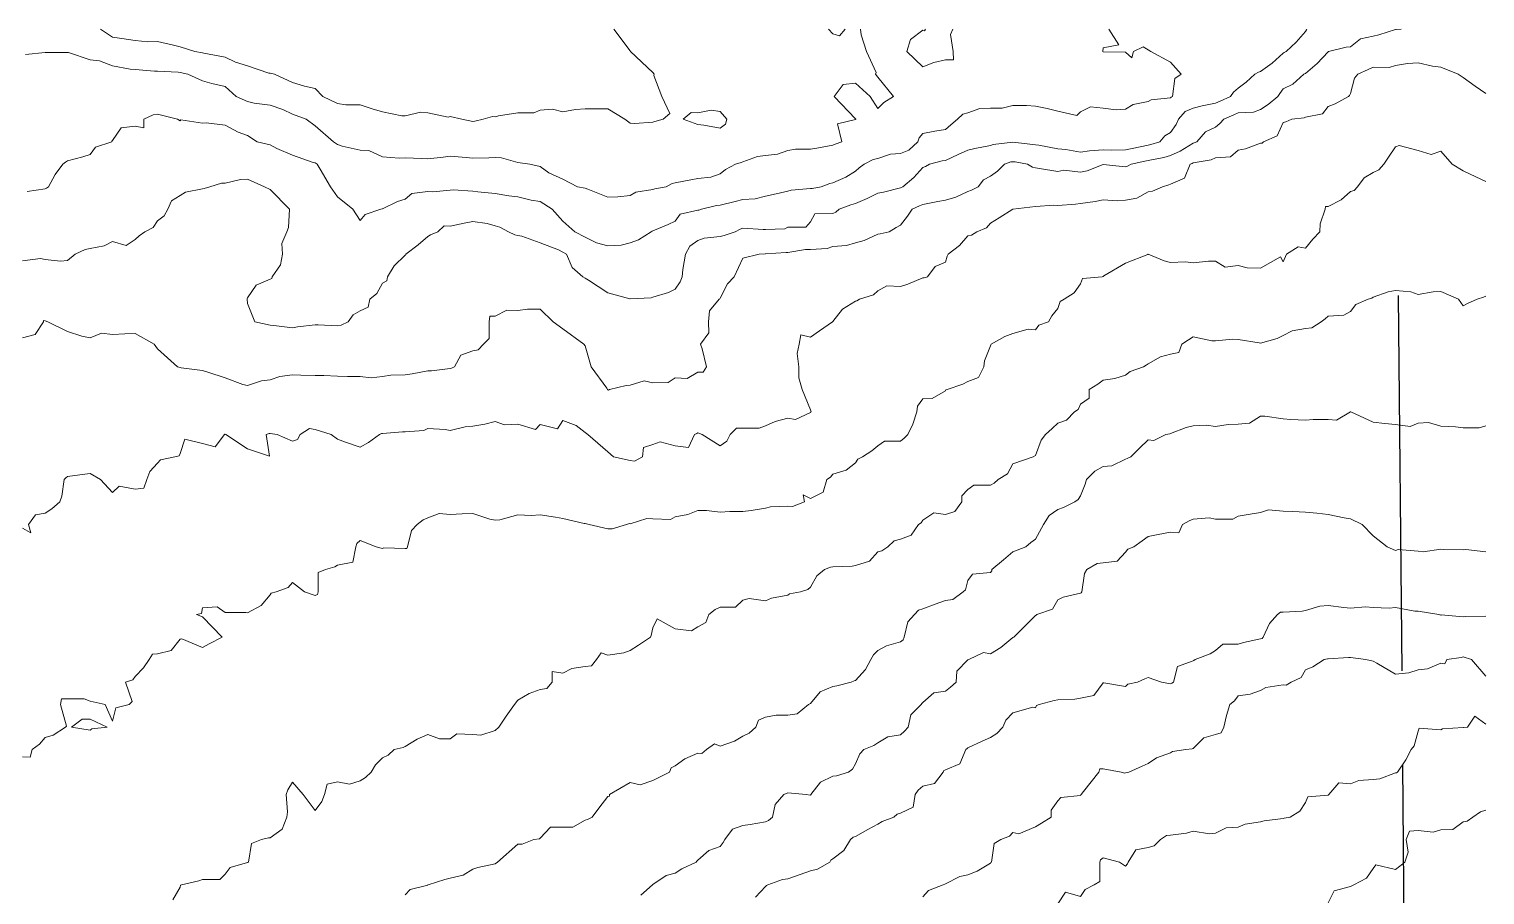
# Model space of a CAD drawing. Extents: x 537850 to 541798, y 6045627 to 6050132.
# Drawn here: x 540507.2 to 540701.2, y 6047623.6 to 6047739 of the extents above; entities that cross this region are included whole.
import ezdxf

# ---------------------------------------------------------------- set-up
doc = ezdxf.new("R2010")
doc.units = 0
doc.header["$LTSCALE"] = 5
doc.linetypes.add('DASHED2', pattern=[9.525, 6.35, -3.175])
doc.linetypes.add('foc-UNSURVEYED', pattern=[12.5, 10, -2.5])
doc.layers.add('Contour_Line_Intermediate', color=7, linetype='DASHED2', true_color=0xd9d9d9)
doc.layers.add('Contour_Line_Major', color=7, linetype='Continuous', true_color=0x6b6b6b)
doc.layers.add('L-USEC', color=7, linetype='foc-UNSURVEYED')

msp = doc.modelspace()

# ---------------------------------------------------------------- linework, layer by layer
at = {"layer": 'Contour_Line_Intermediate', "linetype": 'Continuous', "lineweight": 13, "flags": 128}
for points, elevation in [([(540506.301, 6047697.851), (540507.992, 6047698.297), (540509.099, 6047699.988), (540509.112, 6047700.177), (540509.301, 6047700.128), (540509.685, 6047699.988), (540512.301, 6047698.681), (540514.203, 6047698.086), (540515.3, 6047697.851), (540516.831, 6047698.458), (540518.3, 6047698.295), (540519.92, 6047698.368), (540521.3, 6047698.431), (540523.832, 6047696.988), (540524.3, 6047696.398), (540526.962, 6047693.989), (540527.3, 6047693.902), (540527.438, 6047693.85), (540530.3, 6047693.507), (540530.99, 6047693.298), (540533.3, 6047692.537), (540535.659, 6047691.629), (540536.299, 6047691.501), (540538.142, 6047692.146), (540539.299, 6047692.239), (540540.588, 6047692.7), (540542.299, 6047692.926), (540543.398, 6047692.89), (540545.299, 6047692.826), (540546.451, 6047692.836), (540548.299, 6047692.736), (540549.592, 6047692.695), (540551.299, 6047692.695), (540552.784, 6047692.504), (540554.299, 6047692.693), (540555.389, 6047692.898), (540557.298, 6047692.932), (540558.223, 6047693.064), (540560.298, 6047693.448), (540560.819, 6047693.467), (540563.298, 6047693.765), (540563.491, 6047693.796), (540563.853, 6047693.989), (540564.722, 6047695.565), (540566.298, 6047696.123), (540567.035, 6047696.251), (540567.725, 6047696.988), (540568.512, 6047697.775), (540568.512, 6047699.988), (540568.564, 6047700.722), (540569.298, 6047700.722), (540570.844, 6047701.535), (540572.298, 6047701.51), (540573.591, 6047701.695), (540575.298, 6047701.695), (540577.004, 6047699.988), (540578.297, 6047699.048), (540581.088, 6047696.988), (540581.297, 6047696.78), (540582.085, 6047693.989), (540584.153, 6047691.133), (540584.242, 6047690.989), (540584.297, 6047690.912), (540584.412, 6047690.873), (540584.528, 6047690.989), (540586.765, 6047691.521), (540587.297, 6047691.542), (540589.164, 6047692.122), (540590.297, 6047691.873), (540592.364, 6047691.922), (540593.297, 6047692.532), (540594.868, 6047692.418), (540596.297, 6047693.285), (540597, 6047693.285), (540597.469, 6047693.989), (540596.894, 6047696.391), (540596.669, 6047696.988), (540597.775, 6047698.51), (540597.701, 6047699.988), (540597.846, 6047701.439), (540599.137, 6047702.988), (540599.223, 6047703.061), (540599.296, 6047703.145), (540600.255, 6047705.029), (540601.123, 6047705.988), (540602.296, 6047708.465), (540604.453, 6047708.988), (540605.256, 6047709.028), (540605.296, 6047709.027), (540608.082, 6047709.202), (540608.296, 6047709.206), (540610.651, 6047709.633), (540611.296, 6047709.633), (540613.532, 6047709.751), (540614.296, 6047710.007), (540616.119, 6047710.165), (540617.296, 6047710.494), (540618.452, 6047710.832), (540620.295, 6047711.65), (540620.584, 6047711.699), (540621.778, 6047711.988), (540622.743, 6047712.54), (540623.295, 6047712.855), (540624.228, 6047714.055), (540624.867, 6047714.988), (540625.85, 6047715.432), (540626.295, 6047715.634), (540628.265, 6047716.018), (540629.295, 6047716.19), (540630.701, 6047716.582), (540632.295, 6047717.358), (540632.752, 6047717.53), (540633.666, 6047717.987), (540634.367, 6047718.915), (540635.295, 6047719.382), (540636.241, 6047720.041), (540637.167, 6047720.987), (540637.995, 6047721.287), (540638.295, 6047721.318), (540638.595, 6047721.287), (540640.215, 6047720.987), (540640.889, 6047720.582), (540641.294, 6047720.511), (540641.853, 6047720.429), (540644.294, 6047720.026), (540645.085, 6047720.197), (540647.294, 6047719.922), (540648.169, 6047720.112), (540650.294, 6047720.943), (540650.335, 6047720.946), (540653.294, 6047720.638), (540653.542, 6047720.74), (540654.039, 6047720.987), (540655.884, 6047721.397), (540656.294, 6047721.481), (540658.421, 6047721.86), (540659.294, 6047722.142), (540660.575, 6047722.706), (540662.293, 6047723.808), (540662.448, 6047723.833), (540662.78, 6047723.987), (540663.974, 6047725.307), (540665.293, 6047725.942), (540665.859, 6047726.421), (540666.411, 6047726.987), (540667.715, 6047727.565), (540668.293, 6047727.816), (540670.353, 6047727.927), (540671.293, 6047728.283), (540672.314, 6047728.965), (540673.596, 6047729.987), (540673.865, 6047730.415), (540674.293, 6047731.011), (540675.611, 6047731.669), (540677.06, 6047732.987), (540677.224, 6047733.055), (540677.293, 6047733.09), (540678.852, 6047734.427), (540680.293, 6047735.98), (540680.297, 6047735.982), (540680.341, 6047735.987), (540682.679, 6047736.6), (540683.292, 6047736.608), (540684.601, 6047737.678), (540686.292, 6047738.026), (540687.041, 6047738.237), (540689.292, 6047738.935), (540689.341, 6047738.937), (540690.049, 6047738.986)], 910.956), ([(540506.685, 6047735.602), (540509.301, 6047735.873), (540509.424, 6047735.863), (540512.301, 6047735.863), (540512.41, 6047735.877), (540515.3, 6047734.88), (540516.544, 6047734.743), (540518.3, 6047734.111), (540520.63, 6047733.657), (540521.3, 6047733.615), (540523.904, 6047733.383), (540524.3, 6047733.365), (540527.041, 6047733.246), (540527.3, 6047733.22), (540528.343, 6047732.987), (540530.3, 6047732.09), (540531.533, 6047731.754), (540533.3, 6047731.328), (540534.769, 6047729.987), (540536.299, 6047729.323), (540537.183, 6047729.104), (540539.299, 6047728.848), (540540.995, 6047728.291), (540542.299, 6047727.666), (540544.112, 6047726.987), (540545.299, 6047726.108), (540547.764, 6047723.987), (540548.299, 6047723.622), (540548.89, 6047723.396), (540551.299, 6047722.86), (540552.469, 6047722.817), (540554.299, 6047721.979), (540556.485, 6047721.801), (540557.298, 6047721.821), (540559.516, 6047721.77), (540560.298, 6047721.718), (540562.341, 6047721.945), (540563.298, 6047722.051), (540565.413, 6047721.872), (540566.298, 6047721.78), (540568.459, 6047721.827), (540569.298, 6047721.864), (540570.128, 6047721.818), (540572.298, 6047721.203), (540573.891, 6047720.987), (540575.298, 6047720.696), (540576.447, 6047719.838), (540578.297, 6047719.006), (540580.275, 6047717.987), (540581.297, 6047717.786), (540581.641, 6047717.643), (540584.297, 6047716.6), (540585.637, 6047716.648), (540587.297, 6047716.84), (540588.028, 6047717.256), (540590.297, 6047717.634), (540590.578, 6047717.706), (540592.065, 6047717.987), (540592.881, 6047718.403), (540593.297, 6047718.503), (540595.371, 6047718.913), (540596.297, 6047719.063), (540598.021, 6047719.263), (540599.296, 6047719.71), (540599.99, 6047720.294), (540601.32, 6047720.987), (540602.087, 6047721.197), (540602.296, 6047721.29), (540604.264, 6047722.019), (540605.296, 6047722.159), (540606.937, 6047722.347), (540608.296, 6047722.815), (540609.296, 6047722.988), (540611.296, 6047722.988), (540612.14, 6047723.143), (540614.296, 6047723.538), (540614.614, 6047723.669), (540615.47, 6047723.987), (540614.923, 6047726.36), (540617.296, 6047726.953), (540617.311, 6047726.972), (540617.383, 6047726.987), (540617.296, 6047727.028), (540614.481, 6047729.987), (540615.654, 6047731.629), (540617.296, 6047731.778), (540619.26, 6047729.987), (540620.295, 6047728.391), (540621.065, 6047729.218), (540622.374, 6047729.987), (540620.295, 6047732.586), (540619.973, 6047732.987), (540620.061, 6047733.221), (540618.769, 6047735.987), (540618.077, 6047738.205), (540617.998, 6047738.986)], 907.956), ([(540506.936, 6047717.352), (540509.301, 6047717.69), (540509.495, 6047717.793), (540509.747, 6047717.987), (540510.674, 6047719.614), (540511.696, 6047720.987), (540512.014, 6047721.274), (540512.301, 6047721.441), (540514.338, 6047721.95), (540515.3, 6047722.3), (540516.032, 6047723.256), (540518.209, 6047723.987), (540518.209, 6047724.079), (540518.3, 6047724.134), (540519.441, 6047725.846), (540521.3, 6047726.052), (540522.458, 6047725.829), (540522.458, 6047726.987), (540523.7, 6047727.587), (540524.3, 6047727.636), (540526.978, 6047726.987), (540527.3, 6047726.786), (540527.395, 6047726.892), (540530.3, 6047726.456), (540530.8, 6047726.487), (540533.3, 6047726.197), (540535.024, 6047725.263), (540536.299, 6047724.813), (540537.575, 6047723.987), (540539.299, 6047723.566), (540540.185, 6047723.101), (540542.299, 6047722.178), (540545.049, 6047721.237), (540545.299, 6047721.177), (540545.58, 6047720.987), (540545.948, 6047720.339), (540547.342, 6047717.987), (540548.299, 6047716.654), (540550.322, 6047714.988), (540551.299, 6047713.469), (540551.982, 6047714.304), (540554.033, 6047714.988), (540554.238, 6047715.048), (540554.299, 6047715.043), (540556.288, 6047715.998), (540557.298, 6047716.317), (540558.183, 6047717.103), (540560.298, 6047717.333), (540560.967, 6047717.319), (540563.298, 6047717.546), (540563.699, 6047717.587), (540566.298, 6047717.383), (540566.987, 6047717.298), (540569.298, 6047717.102), (540571.093, 6047716.783), (540572.298, 6047716.627), (540574.1, 6047716.186), (540575.298, 6047716.018), (540576.881, 6047714.988), (540578.297, 6047713.401), (540579.924, 6047711.988), (540581.297, 6047711.245), (540582.775, 6047710.51), (540584.297, 6047710.118), (540586.101, 6047710.184), (540587.297, 6047710.508), (540588.393, 6047710.892), (540590.075, 6047711.988), (540590.221, 6047712.063), (540590.297, 6047712.119), (540592.346, 6047712.939), (540593.297, 6047713.389), (540593.953, 6047714.332), (540596.297, 6047714.844), (540596.426, 6047714.858), (540596.792, 6047714.988), (540598.777, 6047715.507), (540599.296, 6047715.528), (540601.256, 6047716.027), (540602.296, 6047716.267), (540603.929, 6047716.355), (540605.296, 6047716.729), (540606.337, 6047716.947), (540608.296, 6047717.413), (540608.751, 6047717.532), (540611.296, 6047717.74), (540611.541, 6047717.743), (540612.722, 6047717.987), (540613.875, 6047718.408), (540614.296, 6047718.511), (540616.027, 6047719.256), (540617.296, 6047720.044), (540617.778, 6047720.505), (540618.469, 6047720.987), (540619.672, 6047721.611), (540620.295, 6047721.758), (540621.977, 6047722.305), (540623.295, 6047722.405), (540624.413, 6047722.869), (540625.625, 6047723.987), (540625.792, 6047724.49), (540626.295, 6047725.084), (540627.885, 6047725.397), (540629.295, 6047725.602), (540630.036, 6047726.246), (540630.888, 6047726.987), (540631.629, 6047727.653), (540632.295, 6047727.833), (540633.878, 6047728.404), (540635.295, 6047728.436), (540636.845, 6047728.436), (540638.295, 6047728.808), (540640.116, 6047728.808), (540641.294, 6047728.737), (540642.867, 6047728.415), (540644.294, 6047728.035), (540646.803, 6047727.478), (540647.294, 6047727.968), (540648.64, 6047728.641), (540650.294, 6047728.434), (540652.032, 6047728.249), (540653.294, 6047728.342), (540654.321, 6047728.96), (540656.294, 6047729.325), (540656.729, 6047729.551), (540659.294, 6047729.829), (540659.367, 6047729.913), (540659.542, 6047729.987), (540659.852, 6047732.428), (540660.699, 6047732.987), (540659.294, 6047734.582), (540656.678, 6047735.987), (540656.294, 6047736.227), (540655.653, 6047736.627), (540654.367, 6047735.987), (540654.114, 6047735.167), (540653.294, 6047735.925), (540650.324, 6047735.956), (540650.294, 6047735.962), (540650.247, 6047735.987), (540650.268, 6047736.013), (540650.294, 6047736.508), (540652.389, 6047736.891), (540651.073, 6047738.986)], 908.956), ([(540516.68, 6047738.986), (540518.3, 6047737.909), (540519.539, 6047737.747), (540521.3, 6047737.454), (540522.985, 6047737.301), (540524.3, 6047737.353), (540526.444, 6047736.843), (540527.3, 6047736.609), (540529.256, 6047735.987), (540530.3, 6047735.825), (540530.484, 6047735.803), (540533.3, 6047735.239), (540534.693, 6047734.594), (540536.299, 6047734.095), (540539.149, 6047733.137), (540539.299, 6047733.112), (540539.887, 6047732.987), (540542.299, 6047731.857), (540543.88, 6047731.406), (540545.299, 6047731.078), (540546.321, 6047729.987), (540548.299, 6047729.072), (540549.397, 6047728.889), (540551.299, 6047728.889), (540552.913, 6047728.373), (540554.299, 6047727.969), (540556.835, 6047727.451), (540557.298, 6047727.418), (540559.366, 6047727.919), (540560.298, 6047727.852), (540563.027, 6047727.258), (540563.298, 6047727.34), (540564.839, 6047726.987), (540566.298, 6047726.679), (540566.575, 6047726.71), (540567.685, 6047726.987), (540568.926, 6047727.359), (540569.298, 6047727.304), (540569.755, 6047727.444), (540572.298, 6047727.827), (540574.457, 6047727.827), (540575.298, 6047728.189), (540576.953, 6047728.332), (540578.297, 6047727.95), (540579.997, 6047728.288), (540581.297, 6047728.362), (540582.922, 6047728.362), (540584.297, 6047728.362), (540586.587, 6047726.987), (540587.297, 6047726.454), (540587.866, 6047726.418), (540590.297, 6047726.589), (540590.59, 6047726.694), (540591.69, 6047726.987), (540592.555, 6047727.728), (540591.521, 6047729.987), (540590.455, 6047732.828), (540590.495, 6047732.987), (540590.297, 6047733.224), (540587.34, 6047735.987), (540587.297, 6047736.075), (540585.114, 6047738.986)], 906.956), ([(540613.704, 6047738.986), (540614.296, 6047738.364), (540615.195, 6047738.087), (540615.915, 6047738.986)], 907.956), ([(540626.649, 6047738.986), (540626.507, 6047738.775), (540626.295, 6047738.854), (540624.656, 6047737.625), (540624.144, 6047735.987), (540626.295, 6047733.963), (540627.755, 6047734.527), (540629.295, 6047734.893), (540630.389, 6047734.893), (540630.337, 6047735.987), (540629.992, 6047738.29), (540630.282, 6047738.986)], 907.956), ([(540506.301, 6047672.472), (540507.401, 6047671.889), (540507.11, 6047672.99), (540508.028, 6047674.262), (540509.301, 6047674.507), (540510.213, 6047675.078), (540511.277, 6047675.989), (540511.533, 6047676.757), (540511.852, 6047678.989), (540512.071, 6047679.219), (540512.301, 6047679.398), (540514.593, 6047679.697), (540515.3, 6047679.788), (540516.7, 6047678.989), (540518.3, 6047677.233), (540519.178, 6047678.111), (540521.3, 6047677.687), (540522.462, 6047677.827), (540522.887, 6047678.989), (540523.259, 6047680.03), (540524.3, 6047681.138), (540524.671, 6047681.619), (540526.599, 6047681.989), (540527.173, 6047682.117), (540527.3, 6047682.456), (540527.933, 6047684.356), (540530.3, 6047683.764), (540531.97, 6047683.319), (540533.21, 6047684.989), (540533.265, 6047685.024), (540533.3, 6047685.014), (540533.4, 6047684.989), (540536.299, 6047683.056), (540539.199, 6047682.09), (540538.784, 6047684.989), (540539.169, 6047685.119), (540539.299, 6047685.114), (540540.231, 6047684.989), (540542.299, 6047684.1), (540542.966, 6047684.322), (540543.299, 6047684.989), (540544.536, 6047685.753), (540545.299, 6047685.63), (540547.447, 6047684.989), (540548.299, 6047684.354), (540549.356, 6047683.932), (540551.299, 6047683.284), (540552.395, 6047683.893), (540553.856, 6047684.989), (540554.161, 6047685.127), (540554.299, 6047685.114), (540556.959, 6047685.329), (540557.298, 6047685.308), (540559.777, 6047685.51), (540560.298, 6047685.779), (540562.642, 6047685.645), (540563.298, 6047685.492), (540565.28, 6047686.007), (540566.298, 6047686.092), (540567.933, 6047686.354), (540569.298, 6047686.71), (540570.556, 6047686.247), (540572.298, 6047686.342), (540574.655, 6047685.631), (540575.298, 6047686.32), (540577.577, 6047685.709), (540578.297, 6047686.834), (540580.093, 6047686.193), (540581.297, 6047685.258), (540581.652, 6047684.989), (540584.297, 6047682.675), (540585.08, 6047681.989), (540587.297, 6047681.502), (540587.861, 6047681.425), (540588.922, 6047681.989), (540589.052, 6047683.234), (540590.297, 6047683.631), (540591.285, 6047684.001), (540593.297, 6047683.465), (540595.054, 6047683.232), (540595.834, 6047684.989), (540596.166, 6047685.119), (540596.297, 6047685.179), (540596.892, 6047684.989), (540599.296, 6047683.459), (540600.183, 6047684.103), (540600.591, 6047684.989), (540601.473, 6047685.813), (540602.296, 6047685.813), (540604.467, 6047685.819), (540605.296, 6047686.118), (540606.583, 6047686.702), (540608.296, 6047687.152), (540609.311, 6047686.974), (540611.296, 6047687.902), (540611.329, 6047687.956), (540611.39, 6047687.989), (540611.296, 6047688.268), (540610.207, 6047690.989), (540609.741, 6047692.544), (540609.741, 6047693.989), (540609.52, 6047695.765), (540609.796, 6047696.988), (540610.046, 6047698.238), (540611.296, 6047697.926), (540612.509, 6047698.775), (540614.243, 6047699.988), (540614.276, 6047700.008), (540614.296, 6047700.03), (540615.59, 6047701.694), (540617.296, 6047702.718), (540617.488, 6047702.795), (540617.836, 6047702.988), (540619.692, 6047703.592), (540620.295, 6047704.113), (540621.506, 6047704.777), (540623.295, 6047704.678), (540624.277, 6047705.006), (540626.295, 6047705.84), (540626.446, 6047705.837), (540626.909, 6047705.988), (540627.921, 6047707.362), (540629.295, 6047707.93), (540629.547, 6047708.736), (540629.673, 6047708.988), (540631.148, 6047710.135), (540632.295, 6047711.434), (540632.756, 6047711.526), (540633.482, 6047711.988), (540634.787, 6047712.495), (540635.295, 6047713.141), (540636.435, 6047713.847), (540638.276, 6047714.988), (540638.291, 6047714.991), (540638.295, 6047714.992), (540638.299, 6047714.992), (540641.294, 6047715.334), (540643.758, 6047715.524), (540644.294, 6047715.481), (540646.63, 6047715.652), (540647.294, 6047715.737), (540649.245, 6047716.037), (540650.294, 6047716.23), (540652.179, 6047716.102), (540653.294, 6047716.184), (540654.82, 6047716.461), (540656.294, 6047717.287), (540656.878, 6047717.403), (540658.241, 6047717.987), (540659.063, 6047718.218), (540659.294, 6047718.324), (540661.148, 6047719.133), (540661.916, 6047720.987), (540662.178, 6047721.103), (540662.293, 6047721.177), (540664.721, 6047721.56), (540665.293, 6047721.827), (540667.294, 6047721.986), (540668.293, 6047722.873), (540669.266, 6047723.014), (540671.293, 6047723.777), (540671.503, 6047723.778), (540671.662, 6047723.987), (540673.524, 6047724.756), (540674.293, 6047726.554), (540674.637, 6047726.643), (540675.468, 6047726.987), (540677.107, 6047727.173), (540677.293, 6047727.233), (540679.559, 6047727.72), (540680.293, 6047728.675), (540681.23, 6047729.049), (540682.99, 6047729.987), (540683.154, 6047730.125), (540683.292, 6047730.394), (540683.821, 6047732.458), (540684.233, 6047732.987), (540685.651, 6047733.628), (540686.292, 6047733.909), (540688.423, 6047733.856), (540689.292, 6047734.121), (540690.856, 6047734.422), (540692.292, 6047734.483), (540694.222, 6047734.056), (540695.292, 6047733.899), (540697.638, 6047732.987), (540698.292, 6047732.532), (540699.874, 6047731.404), (540701.292, 6047730.427)], 911.956), ([(540506.301, 6047642.005), (540507.326, 6047641.966), (540507.594, 6047642.991), (540508.562, 6047643.73), (540509.301, 6047644.619), (540510.398, 6047644.894), (540512.044, 6047645.991), (540512.159, 6047646.133), (540511.365, 6047648.991), (540511.521, 6047649.771), (540512.301, 6047649.771), (540514.521, 6047649.771), (540515.3, 6047649.459), (540517.336, 6047648.991), (540518.3, 6047646.784), (540518.743, 6047648.548), (540520.514, 6047648.991), (540520.906, 6047649.385), (540520.037, 6047651.991), (540520.984, 6047652.306), (540521.3, 6047652.748), (540522.422, 6047653.868), (540523.171, 6047654.99), (540523.605, 6047655.686), (540524.3, 6047655.766), (540526.109, 6047656.182), (540527.3, 6047657.696), (540527.543, 6047657.747), (540530.3, 6047656.612), (540531.189, 6047657.101), (540532.897, 6047657.99), (540530.3, 6047660.668), (540529.495, 6047660.99), (540530.164, 6047661.126), (540530.3, 6047661.863), (540532.262, 6047662.028), (540533.3, 6047661.235), (540536.054, 6047661.235), (540536.299, 6047661.209), (540538.12, 6047662.17), (540539.299, 6047663.627), (540539.455, 6047663.834), (540540.107, 6047663.99), (540541.714, 6047664.575), (540542.299, 6047665.267), (540543.894, 6047663.99), (540545.299, 6047663.53), (540545.612, 6047663.677), (540545.7, 6047663.99), (540545.7, 6047666.589), (540546.694, 6047666.99), (540547.94, 6047667.348), (540548.299, 6047667.578), (540550.34, 6047667.949), (540550.711, 6047669.99), (540550.855, 6047670.433), (540551.299, 6047670.844), (540553.453, 6047669.99), (540554.299, 6047669.795), (540554.436, 6047669.853), (540557.298, 6047669.773), (540557.515, 6047669.773), (540557.592, 6047669.99), (540558.125, 6047672.163), (540558.901, 6047672.99), (540559.699, 6047673.589), (540560.298, 6047673.888), (540561.846, 6047674.441), (540563.298, 6047674.303), (540564.902, 6047674.386), (540566.298, 6047674.458), (540568.596, 6047673.691), (540569.298, 6047673.567), (540569.917, 6047673.608), (540572.298, 6047674.271), (540574.098, 6047674.189), (540575.298, 6047674.249), (540577.345, 6047673.942), (540578.297, 6047673.799), (540581.16, 6047673.127), (540581.297, 6047673.113), (540581.821, 6047672.99), (540584.297, 6047672.422), (540584.865, 6047672.422), (540586.773, 6047672.99), (540587.181, 6047673.106), (540587.297, 6047673.089), (540589.502, 6047673.785), (540590.297, 6047673.721), (540592.643, 6047673.643), (540593.297, 6047673.987), (540594.984, 6047674.302), (540596.297, 6047674.839), (540597.447, 6047674.839), (540599.296, 6047674.634), (540600.581, 6047674.705), (540602.296, 6047674.705), (540603.419, 6047674.867), (540605.296, 6047675.137), (540605.971, 6047675.315), (540608.296, 6047675.416), (540608.896, 6047675.39), (540610.495, 6047675.989), (540610.335, 6047676.95), (540611.296, 6047676.426), (540612.981, 6047677.305), (540613.51, 6047678.989), (540613.991, 6047679.294), (540614.296, 6047679.71), (540616.064, 6047680.22), (540617.296, 6047681.218), (540617.61, 6047681.675), (540618.257, 6047681.989), (540619.485, 6047682.799), (540620.295, 6047683.457), (540621.182, 6047684.102), (540623.295, 6047684.102), (540623.791, 6047684.493), (540624.287, 6047684.989), (540624.941, 6047686.343), (540625.48, 6047687.989), (540625.557, 6047688.727), (540626.295, 6047689.71), (540627.514, 6047689.77), (540629.295, 6047690.792), (540629.369, 6047690.915), (540629.531, 6047690.989), (540631.604, 6047691.68), (540632.295, 6047692.052), (540633.694, 6047692.59), (540634.393, 6047693.989), (540634.515, 6047694.768), (540635.295, 6047696.781), (540635.358, 6047696.925), (540635.409, 6047696.988), (540637.23, 6047698.053), (540638.295, 6047698.435), (540640.32, 6047699.014), (540641.294, 6047698.906), (540641.746, 6047699.537), (540643.038, 6047699.988), (540643.477, 6047700.806), (540644.294, 6047701.743), (540644.606, 6047702.677), (540645.124, 6047702.988), (540646.441, 6047703.842), (540647.294, 6047705.069), (540647.541, 6047705.741), (540650.17, 6047705.988), (540650.294, 6047706.013), (540650.412, 6047706.106), (540653.294, 6047707.781), (540656.281, 6047708.976), (540656.294, 6047708.984), (540658.434, 6047708.129), (540659.294, 6047707.894), (540661.295, 6047707.99), (540662.293, 6047707.826), (540664.362, 6047708.056), (540665.293, 6047708.056), (540666.593, 6047707.288), (540668.293, 6047707.505), (540669.495, 6047707.19), (540671.293, 6047707.118), (540673.949, 6047708.644), (540674.293, 6047707.96), (540674.767, 6047708.988), (540676.283, 6047709.998), (540677.293, 6047709.807), (540678.262, 6047711.018), (540679.168, 6047711.988), (540679.232, 6047713.049), (540679.882, 6047714.988), (540679.945, 6047715.335), (540680.293, 6047715.358), (540682.047, 6047716.233), (540683.292, 6047717.329), (540683.774, 6047717.506), (540684.199, 6047717.987), (540685.087, 6047719.192), (540686.292, 6047719.874), (540687.052, 6047720.228), (540687.696, 6047720.987), (540688.334, 6047721.946), (540689.292, 6047723.306), (540689.779, 6047723.5), (540692.292, 6047722.825), (540694.005, 6047722.274), (540695.292, 6047722.736), (540696.839, 6047720.987), (540698.292, 6047720.084), (540699.983, 6047719.296), (540701.292, 6047718.665)], 912.956), ([(540526.323, 6047622.969), (540527.3, 6047624.664), (540527.358, 6047624.934), (540527.489, 6047624.992), (540529.804, 6047625.488), (540530.3, 6047625.695), (540532.606, 6047625.685), (540533.3, 6047626.372), (540533.994, 6047627.297), (540536.299, 6047627.926), (540536.34, 6047627.952), (540536.42, 6047627.992), (540536.83, 6047630.461), (540538.159, 6047630.992), (540539.066, 6047631.225), (540539.299, 6047631.251), (540540.892, 6047632.399), (540541.532, 6047633.992), (540541.597, 6047634.694), (540541.417, 6047636.991), (540541.653, 6047637.638), (540542.299, 6047638.671), (540543.708, 6047636.991), (540545.299, 6047634.869), (540546.195, 6047636.095), (540546.547, 6047636.991), (540546.914, 6047638.376), (540548.299, 6047638.709), (540549.886, 6047638.404), (540551.299, 6047638.846), (540552.004, 6047639.286), (540552.768, 6047639.991), (540553.342, 6047640.948), (540554.299, 6047641.904), (540555.046, 6047642.243), (540555.842, 6047642.991), (540557.039, 6047643.25), (540557.298, 6047643.401), (540558.917, 6047644.372), (540560.298, 6047645), (540561.856, 6047644.433), (540563.298, 6047644.433), (540564.183, 6047645.107), (540566.298, 6047644.997), (540567.374, 6047644.915), (540569.298, 6047645.556), (540569.792, 6047645.991), (540570.77, 6047647.463), (540571.889, 6047648.991), (540572.298, 6047649.571), (540573.837, 6047650.451), (540575.298, 6047650.999), (540576.18, 6047651.109), (540576.884, 6047651.991), (540576.884, 6047653.404), (540578.297, 6047653.168), (540579.494, 6047653.794), (540581.297, 6047654.052), (540582.131, 6047654.156), (540582.799, 6047654.99), (540583.399, 6047655.889), (540584.297, 6047655.552), (540586.417, 6047655.87), (540587.297, 6047656.181), (540588.394, 6047656.894), (540589.976, 6047657.99), (540590.086, 6047658.201), (540590.297, 6047659.218), (540590.887, 6047660.4), (540593.297, 6047659.102), (540595.466, 6047658.821), (540596.297, 6047659.332), (540597.352, 6047659.935), (540597.747, 6047660.99), (540598.625, 6047661.661), (540599.296, 6047661.985), (540601.302, 6047661.985), (540602.296, 6047662.907), (540603.155, 6047663.132), (540605.296, 6047662.827), (540606.115, 6047663.171), (540608.296, 6047663.55), (540608.521, 6047663.765), (540609.987, 6047663.99), (540610.969, 6047664.317), (540611.296, 6047664.645), (540612.153, 6047666.132), (540613.196, 6047666.99), (540613.975, 6047667.311), (540614.296, 6047667.329), (540616.85, 6047667.436), (540617.296, 6047667.497), (540619.176, 6047668.109), (540620.295, 6047669.322), (540620.815, 6047669.471), (540621.631, 6047669.99), (540622.473, 6047670.812), (540623.295, 6047671.033), (540624.736, 6047671.549), (540625.724, 6047672.99), (540626.062, 6047673.223), (540626.295, 6047673.56), (540627.737, 6047674.547), (540629.295, 6047674.301), (540630.561, 6047674.723), (540631.466, 6047675.989), (540631.466, 6047676.819), (540632.295, 6047677.648), (540633.078, 6047678.207), (540635.295, 6047678.207), (540635.811, 6047678.473), (540636.317, 6047678.989), (540637.572, 6047679.712), (540638.295, 6047681.065), (540640.992, 6047681.989), (540641.294, 6047682.17), (540642.052, 6047684.232), (540642.622, 6047684.989), (540643.503, 6047685.781), (540644.294, 6047686.49), (540645.415, 6047686.869), (540646.512, 6047687.989), (540646.981, 6047688.302), (540647.294, 6047689.033), (540648.468, 6047689.815), (540648.468, 6047690.989), (540649.618, 6047691.665), (540650.294, 6047692.206), (540651.858, 6047692.425), (540653.294, 6047692.877), (540653.922, 6047693.361), (540655.702, 6047693.989), (540656.058, 6047694.224), (540656.294, 6047694.38), (540657.975, 6047695.307), (540659.294, 6047695.664), (540660.405, 6047695.877), (540660.788, 6047696.988), (540661.698, 6047697.584), (540662.293, 6047697.974), (540664.811, 6047697.471), (540665.293, 6047697.434), (540667.589, 6047697.692), (540668.293, 6047697.62), (540671.089, 6047697.192), (540671.293, 6047697.132), (540673.517, 6047697.765), (540674.293, 6047698.164), (540675.481, 6047698.8), (540677.293, 6047699.101), (540678.116, 6047699.165), (540679.373, 6047699.988), (540679.884, 6047700.397), (540680.293, 6047700.757), (540682.389, 6047700.891), (540683.292, 6047701.345), (540683.988, 6047702.292), (540685.651, 6047702.988), (540686.132, 6047703.148), (540686.292, 6047703.25), (540688.297, 6047703.983), (540689.292, 6047704.162), (540691.318, 6047703.963), (540692.292, 6047703.627), (540694.303, 6047703.977), (540695.292, 6047704.021), (540697.657, 6047702.988), (540698.292, 6047702.099), (540698.848, 6047702.431), (540700.159, 6047702.988), (540700.998, 6047703.282), (540701.292, 6047703.4)], 913.956), ([(540701.292, 6047669.334), (540698.637, 6047669.645), (540698.292, 6047669.606), (540695.616, 6047669.666), (540695.292, 6047669.698), (540692.964, 6047669.318), (540692.292, 6047669.422), (540689.629, 6047669.653), (540689.292, 6047669.539), (540688.183, 6047669.99), (540686.292, 6047671.487), (540684.852, 6047672.99), (540683.292, 6047673.741), (540682.417, 6047673.865), (540680.293, 6047674.325), (540678.792, 6047674.49), (540677.293, 6047674.634), (540675.579, 6047674.703), (540674.293, 6047674.742), (540672.369, 6047674.914), (540671.293, 6047674.566), (540669.904, 6047674.378), (540668.293, 6047674.084), (540667.581, 6047673.702), (540665.293, 6047673.712), (540664.427, 6047673.856), (540662.293, 6047673.704), (540661.794, 6047673.489), (540660.872, 6047672.99), (540660.417, 6047671.867), (540659.294, 6047671.951), (540657.642, 6047671.641), (540656.294, 6047671.39), (540655.493, 6047670.791), (540654.422, 6047669.99), (540653.595, 6047669.689), (540653.294, 6047669.295), (540652.173, 6047668.111), (540650.294, 6047667.896), (540649.517, 6047667.767), (540648.119, 6047666.99), (540647.844, 6047666.44), (540647.467, 6047663.99), (540647.398, 6047663.886), (540647.294, 6047663.826), (540644.97, 6047663.315), (540644.294, 6047662.934), (540643.571, 6047661.714), (540641.455, 6047660.99), (540641.371, 6047660.914), (540641.294, 6047660.86), (540638.425, 6047657.99), (540638.295, 6047657.919), (540636.673, 6047656.612), (540635.295, 6047655.771), (540634.364, 6047655.922), (540632.405, 6047654.99), (540632.329, 6047654.956), (540632.295, 6047654.929), (540630.826, 6047653.46), (540630.739, 6047651.991), (540629.959, 6047651.327), (540629.295, 6047650.763), (540627.739, 6047650.547), (540626.295, 6047649.251), (540626.17, 6047649.116), (540626.072, 6047648.991), (540624.678, 6047647.608), (540624.318, 6047645.991), (540623.855, 6047645.431), (540623.295, 6047644.968), (540621.611, 6047644.675), (540620.295, 6047643.902), (540619.767, 6047643.519), (540618.432, 6047642.991), (540617.875, 6047642.412), (540617.296, 6047641.101), (540616.926, 6047640.361), (540616.371, 6047639.991), (540614.782, 6047639.504), (540614.296, 6047639.463), (540612.644, 6047638.643), (540611.35, 6047636.991), (540611.338, 6047636.949), (540611.296, 6047636.919), (540610.755, 6047636.991), (540608.296, 6047637.243), (540607.75, 6047636.991), (540606.595, 6047635.693), (540606.23, 6047633.992), (540605.727, 6047633.56), (540605.296, 6047633.348), (540603.258, 6047633.029), (540602.296, 6047632.873), (540600.898, 6047632.39), (540599.916, 6047630.992), (540599.678, 6047630.61), (540599.296, 6047630.09), (540597.758, 6047629.53), (540596.297, 6047628.252), (540596.178, 6047628.11), (540596.055, 6047627.992), (540594.188, 6047627.101), (540593.297, 6047626.511), (540592.081, 6047626.207), (540590.297, 6047625.017), (540590.282, 6047625.007), (540590.266, 6047624.992), (540588.711, 6047623.578)], 915.956), ([(540701.292, 6047660.768), (540698.551, 6047660.731), (540698.292, 6047660.689), (540695.34, 6047660.942), (540695.292, 6047660.893), (540695.034, 6047660.99), (540692.292, 6047661.449), (540691.862, 6047661.421), (540689.292, 6047661.934), (540688.43, 6047661.853), (540686.292, 6047661.942), (540685.281, 6047662.001), (540683.292, 6047661.839), (540682.378, 6047661.904), (540680.293, 6047662.209), (540679.2, 6047662.083), (540677.293, 6047661.531), (540676.849, 6047661.433), (540674.293, 6047661.303), (540673.961, 6047661.322), (540673.569, 6047660.99), (540672.483, 6047659.801), (540671.658, 6047657.99), (540671.499, 6047657.785), (540671.293, 6047657.762), (540669.013, 6047657.271), (540668.293, 6047657.059), (540666.255, 6047657.029), (540665.293, 6047656.197), (540664.555, 6047655.729), (540662.576, 6047654.99), (540662.417, 6047654.867), (540662.293, 6047654.811), (540660.222, 6047654.062), (540659.703, 6047651.991), (540659.447, 6047651.837), (540659.294, 6047651.768), (540658.068, 6047651.991), (540656.294, 6047652.582), (540655.85, 6047652.434), (540654.874, 6047651.991), (540653.586, 6047651.698), (540653.294, 6047651.383), (540650.392, 6047651.892), (540650.294, 6047651.885), (540649.088, 6047650.197), (540647.294, 6047649.838), (540646.557, 6047649.728), (540644.294, 6047649.625), (540643.769, 6047649.516), (540641.774, 6047648.991), (540641.42, 6047648.866), (540641.294, 6047648.575), (540640.935, 6047648.631), (540638.295, 6047647.868), (540637.352, 6047646.933), (540636.932, 6047645.991), (540636.152, 6047645.134), (540635.295, 6047644.615), (540634.191, 6047644.095), (540632.295, 6047643.203), (540632.171, 6047643.115), (540631.995, 6047642.991), (540631.201, 6047641.085), (540629.295, 6047640.291), (540629.084, 6047640.202), (540628.996, 6047639.991), (540627.831, 6047638.456), (540626.295, 6047638.13), (540625.682, 6047637.604), (540625.248, 6047636.991), (540624.981, 6047635.305), (540623.295, 6047634.518), (540622.879, 6047634.407), (540622.417, 6047633.992), (540620.883, 6047633.404), (540620.295, 6047633.059), (540618.959, 6047632.328), (540617.296, 6047631.408), (540616.985, 6047631.302), (540616.641, 6047630.992), (540615.748, 6047629.539), (540614.296, 6047628.45), (540614.032, 6047628.256), (540613.868, 6047627.992), (540612.245, 6047627.043), (540611.296, 6047626.852), (540609.948, 6047626.34), (540608.296, 6047625.79), (540607.592, 6047625.696), (540605.637, 6047624.992), (540605.428, 6047624.86), (540605.296, 6047624.74), (540603.981, 6047623.308)], 916.956), ([(540701.292, 6047652.781), (540699.403, 6047654.99), (540698.292, 6047655.36), (540698.009, 6047655.273), (540696.099, 6047654.99), (540695.861, 6047654.421), (540695.292, 6047654.504), (540693.546, 6047653.737), (540692.292, 6047653.635), (540691.064, 6047653.219), (540689.292, 6047653.043), (540686.791, 6047654.492), (540686.292, 6047654.776), (540685.331, 6047654.99), (540683.292, 6047655.267), (540683.009, 6047655.274), (540680.293, 6047655.102), (540680.211, 6047655.072), (540679.78, 6047654.99), (540678.276, 6047654.007), (540677.293, 6047653.596), (540676.681, 6047652.602), (540675.372, 6047651.991), (540674.693, 6047651.591), (540674.293, 6047651.602), (540672, 6047651.284), (540671.293, 6047650.881), (540669.898, 6047650.386), (540668.293, 6047650.143), (540667.812, 6047649.471), (540667.207, 6047648.991), (540666.739, 6047647.545), (540666.393, 6047645.991), (540666.056, 6047645.228), (540665.293, 6047645.002), (540663.713, 6047644.571), (540662.293, 6047643.151), (540662.189, 6047643.096), (540661.328, 6047642.991), (540659.55, 6047642.734), (540659.294, 6047642.563), (540657.407, 6047641.877), (540656.294, 6047641.135), (540655.501, 6047640.783), (540653.719, 6047639.991), (540653.294, 6047639.907), (540653.142, 6047639.839), (540652.703, 6047639.991), (540650.294, 6047640.425), (540649.86, 6047640.425), (540649.76, 6047639.991), (540647.701, 6047637.398), (540647.393, 6047636.991), (540647.344, 6047636.942), (540647.294, 6047636.882), (540644.666, 6047636.62), (540644.294, 6047636.175), (540643.385, 6047634.9), (540643.385, 6047633.992), (540642.085, 6047633.201), (540641.294, 6047632.689), (540639.067, 6047631.764), (540638.295, 6047631.931), (540637.85, 6047631.437), (540636.695, 6047630.992), (540635.788, 6047630.498), (540635.415, 6047627.992), (540635.358, 6047627.928), (540635.295, 6047627.867), (540633.515, 6047626.772), (540632.295, 6047626.284), (540631.218, 6047626.069), (540629.295, 6047625.107), (540629.215, 6047625.072), (540628.976, 6047624.992), (540627.053, 6047624.234), (540626.295, 6047623.358)], 917.956), ([(540701.292, 6047646.382), (540699.845, 6047647.438), (540698.851, 6047645.991), (540698.337, 6047645.946), (540698.292, 6047645.927), (540695.538, 6047645.745), (540695.292, 6047645.603), (540692.448, 6047645.835), (540692.292, 6047645.467), (540691.773, 6047643.51), (540691.346, 6047642.991), (540690.647, 6047641.636), (540689.536, 6047639.991), (540689.385, 6047639.898), (540689.292, 6047639.895), (540687.178, 6047639.106), (540686.292, 6047639.022), (540684.403, 6047638.88), (540683.292, 6047638.44), (540681.721, 6047638.563), (540680.376, 6047636.991), (540680.335, 6047636.948), (540680.293, 6047636.931), (540677.587, 6047636.697), (540677.293, 6047635.934), (540676.518, 6047634.766), (540675.255, 6047633.992), (540674.436, 6047633.848), (540674.293, 6047633.808), (540671.782, 6047633.503), (540671.293, 6047633.362), (540669.251, 6047633.034), (540668.293, 6047632.66), (540666.727, 6047632.557), (540665.293, 6047631.857), (540664.505, 6047631.78), (540662.293, 6047632.112), (540661.429, 6047631.856), (540659.294, 6047631.597), (540658.758, 6047631.527), (540657.964, 6047630.992), (540657.129, 6047630.157), (540656.294, 6047629.929), (540654.654, 6047629.631), (540653.63, 6047627.992), (540653.538, 6047627.747), (540653.294, 6047627.454), (540652.475, 6047627.992), (540650.294, 6047628.589), (540649.968, 6047628.318), (540649.872, 6047627.992), (540649.872, 6047625.414), (540649.099, 6047624.992), (540647.936, 6047624.35), (540647.294, 6047623.417), (540645.284, 6047624.002), (540644.294, 6047622.417)], 918.956)]:
    msp.add_lwpolyline(points, dxfattribs=dict(at, elevation=elevation))
for points, elevation in [([(540599.981, 6047726.303), (540600.18, 6047726.987), (540599.296, 6047728.028), (540598.076, 6047728.207), (540596.297, 6047727.836), (540595.395, 6047727.889), (540594.331, 6047726.987), (540596.297, 6047726.269), (540597.111, 6047726.173), (540599.296, 6047725.809), (540599.981, 6047726.303)], 906.956), ([(540515.525, 6047645.767), (540517.573, 6047645.991), (540515.3, 6047647.033), (540514.258, 6047647.033), (540512.813, 6047645.991), (540515.3, 6047645.576), (540515.525, 6047645.767)], 912.956)]:
    msp.add_lwpolyline(points, close=True, dxfattribs=dict(at, elevation=elevation))
at = {"layer": 'Contour_Line_Major', "linetype": 'Continuous', "lineweight": 15, "flags": 128}
for points, elevation in [([(540506.301, 6047708.108), (540508.721, 6047708.408), (540509.301, 6047708.276), (540511.381, 6047708.068), (540512.301, 6047708.145), (540513.312, 6047708.988), (540514.661, 6047709.627), (540515.3, 6047709.749), (540517.169, 6047710.119), (540518.3, 6047710.684), (540520.131, 6047710.157), (540521.3, 6047710.949), (540521.829, 6047711.459), (540522.617, 6047711.988), (540523.712, 6047712.576), (540524.3, 6047713.458), (540525.174, 6047714.113), (540525.66, 6047714.988), (540526.165, 6047716.123), (540527.3, 6047716.833), (540528.01, 6047717.277), (540530.3, 6047717.693), (540530.526, 6047717.761), (540531.278, 6047717.987), (540532.814, 6047718.473), (540533.3, 6047718.481), (540535.351, 6047718.936), (540536.299, 6047718.997), (540538.542, 6047717.987), (540539.299, 6047717.609), (540541.902, 6047714.988), (540541.729, 6047712.558), (540541.524, 6047711.988), (540540.871, 6047710.416), (540540.938, 6047708.988), (540540.686, 6047707.601), (540539.564, 6047705.988), (540539.511, 6047705.777), (540539.299, 6047705.663), (540537.423, 6047704.865), (540536.299, 6047703.197), (540536.247, 6047703.041), (540536.24, 6047702.988), (540536.299, 6047702.426), (540537.275, 6047699.988), (540539.299, 6047699.528), (540539.782, 6047699.505), (540542.299, 6047699.186), (540542.963, 6047699.325), (540545.299, 6047699.594), (540545.713, 6047699.575), (540548.299, 6047699.453), (540548.748, 6047699.539), (540549.691, 6047699.988), (540550.353, 6047700.934), (540551.299, 6047701.45), (540552.357, 6047701.93), (540552.601, 6047702.988), (540553.52, 6047703.767), (540554.299, 6047705.123), (540554.839, 6047705.448), (540554.962, 6047705.988), (540555.832, 6047707.454), (540557.298, 6047708.851), (540557.387, 6047708.9), (540557.399, 6047708.988), (540559.039, 6047710.248), (540560.298, 6047711.335), (540560.694, 6047711.592), (540561.642, 6047711.988), (540562.514, 6047712.772), (540563.298, 6047712.733), (540565.165, 6047713.121), (540566.298, 6047713.356), (540568.218, 6047713.068), (540569.298, 6047712.786), (540569.924, 6047712.614), (540571.073, 6047711.988), (540571.903, 6047711.593), (540572.298, 6047711.507), (540572.865, 6047711.42), (540575.298, 6047710.525), (540577.72, 6047709.566), (540578.297, 6047709.279), (540578.814, 6047708.988), (540579.547, 6047707.238), (540580.965, 6047705.988), (540581.297, 6047705.787), (540581.729, 6047705.556), (540584.297, 6047703.853), (540587.247, 6047703.038), (540587.297, 6047703.036), (540590.087, 6047703.198), (540590.297, 6047703.251), (540592.396, 6047703.889), (540593.297, 6047704.34), (540593.961, 6047705.324), (540594.227, 6047705.988), (540594.283, 6047706.974), (540594.672, 6047708.988), (540595.238, 6047710.047), (540596.297, 6047710.844), (540597.138, 6047711.146), (540599.296, 6047711.337), (540599.802, 6047711.482), (540601.259, 6047711.988), (540601.958, 6047712.326), (540602.296, 6047712.459), (540605.008, 6047712.276), (540605.296, 6047712.305), (540607.886, 6047712.398), (540608.296, 6047712.582), (540610.702, 6047712.582), (540611.296, 6047713.308), (540611.913, 6047714.371), (540614.296, 6047714.42), (540614.685, 6047714.598), (540615.147, 6047714.988), (540616.692, 6047715.591), (540617.296, 6047715.735), (540618.852, 6047716.431), (540620.295, 6047717.124), (540621.029, 6047717.254), (540623.295, 6047717.848), (540623.391, 6047717.891), (540623.604, 6047717.987), (540625.078, 6047719.205), (540626.295, 6047720.544), (540626.621, 6047720.661), (540627.152, 6047720.987), (540628.846, 6047721.436), (540629.295, 6047721.479), (540630.979, 6047722.303), (540632.295, 6047722.863), (540633.222, 6047723.06), (540635.295, 6047723.501), (540635.652, 6047723.63), (540638.295, 6047723.904), (540640.938, 6047723.631), (540641.294, 6047723.565), (540641.749, 6047723.533), (540644.294, 6047723.015), (540645.332, 6047722.949), (540647.294, 6047722.595), (540648.502, 6047722.779), (540650.294, 6047722.894), (540651.439, 6047722.842), (540653.294, 6047722.905), (540654.179, 6047723.102), (540656.294, 6047723.536), (540656.677, 6047723.604), (540657.862, 6047723.987), (540658.523, 6047724.758), (540659.294, 6047725.19), (540660.023, 6047726.257), (540660.349, 6047726.987), (540661.253, 6047728.028), (540662.293, 6047728.466), (540663.528, 6047728.753), (540665.293, 6047729.124), (540665.891, 6047729.389), (540667.267, 6047729.987), (540667.698, 6047730.583), (540668.293, 6047731.13), (540669.359, 6047731.921), (540670.523, 6047732.987), (540671.006, 6047733.273), (540671.293, 6047733.327), (540672.831, 6047734.449), (540674.293, 6047735.8), (540674.425, 6047735.855), (540674.682, 6047735.987), (540676.036, 6047737.244), (540677.293, 6047738.687), (540677.394, 6047738.885), (540677.446, 6047738.986)], 909.956), ([(540557.298, 6047623.632), (540557.957, 6047624.333), (540560.298, 6047624.942), (540560.331, 6047624.959), (540560.375, 6047624.992), (540562.602, 6047625.688), (540563.298, 6047625.852), (540565.02, 6047626.27), (540566.298, 6047627.07), (540567.003, 6047627.287), (540569.298, 6047627.779), (540569.601, 6047627.992), (540572.298, 6047630.402), (540572.888, 6047630.402), (540574.461, 6047630.992), (540575.178, 6047631.111), (540575.298, 6047631.184), (540576.65, 6047632.639), (540578.297, 6047632.639), (540579.634, 6047632.655), (540581.297, 6047633.568), (540581.614, 6047633.675), (540582.233, 6047633.992), (540583.118, 6047635.171), (540584.297, 6047636.744), (540584.509, 6047636.779), (540584.509, 6047636.991), (540587.297, 6047638.587), (540588.622, 6047638.316), (540590.297, 6047638.864), (540592.54, 6047639.991), (540592.742, 6047640.546), (540593.297, 6047640.823), (540594.549, 6047641.739), (540596.297, 6047642.512), (540596.819, 6047642.468), (540597.447, 6047642.991), (540598.526, 6047643.762), (540599.296, 6047643.453), (540601.176, 6047644.111), (540602.296, 6047644.77), (540603.125, 6047645.162), (540604.019, 6047645.991), (540604.362, 6047646.925), (540605.296, 6047647.319), (540606.721, 6047647.566), (540608.296, 6047647.566), (540609.538, 6047647.748), (540611.062, 6047648.991), (540611.214, 6047649.073), (540611.296, 6047649.117), (540612.612, 6047650.674), (540614.296, 6047651.38), (540614.805, 6047651.481), (540616.741, 6047651.991), (540617.141, 6047652.145), (540617.296, 6047652.189), (540618.643, 6047653.643), (540619.348, 6047654.99), (540619.69, 6047655.596), (540620.295, 6047656.2), (540621.462, 6047656.823), (540623.295, 6047657.333), (540623.653, 6047657.632), (540623.787, 6047657.99), (540624.289, 6047659.997), (540625.159, 6047660.99), (540625.712, 6047661.573), (540626.295, 6047661.742), (540627.921, 6047662.364), (540629.295, 6047662.844), (540630.281, 6047663.004), (540631.659, 6047663.99), (540631.989, 6047664.295), (540632.295, 6047665.517), (540632.908, 6047666.377), (540635.295, 6047666.594), (540635.486, 6047666.799), (540635.495, 6047666.99), (540637.019, 6047668.266), (540638.295, 6047669.334), (540639.999, 6047669.99), (540640.685, 6047670.599), (540641.294, 6047671.046), (540642.356, 6047672.99), (540643.101, 6047674.183), (540644.294, 6047674.965), (540645.021, 6047675.263), (540646.547, 6047675.989), (540646.969, 6047676.314), (540647.294, 6047676.82), (540647.924, 6047678.359), (540648.108, 6047678.989), (540649.191, 6047680.092), (540650.294, 6047680.706), (540651.47, 6047680.814), (540653.294, 6047681.674), (540653.527, 6047681.756), (540654.01, 6047681.989), (540655.152, 6047683.131), (540656.294, 6047684.273), (540657.089, 6047684.194), (540658.68, 6047684.989), (540659.212, 6047685.071), (540659.294, 6047685.095), (540661.364, 6047685.918), (540662.293, 6047686.108), (540664.086, 6047686.196), (540665.293, 6047686.047), (540666.977, 6047686.305), (540668.293, 6047686.339), (540669.808, 6047686.474), (540671.293, 6047687.419), (540671.852, 6047687.43), (540674.293, 6047687.076), (540675.331, 6047686.95), (540677.293, 6047686.884), (540678.293, 6047686.989), (540680.293, 6047686.963), (540681.403, 6047686.878), (540683.292, 6047687.976), (540683.306, 6047687.976), (540686.292, 6047686.636), (540687.84, 6047686.441), (540689.292, 6047686.296), (540691.229, 6047686.052), (540692.292, 6047686.486), (540693.689, 6047686.592), (540695.292, 6047686.085), (540697.29, 6047685.991), (540698.292, 6047685.883), (540700.404, 6047685.876), (540701.292, 6047686.128)], 914.956), ([(540701.292, 6047634.903), (540700.594, 6047634.689), (540699.592, 6047633.992), (540698.814, 6047633.47), (540698.292, 6047633.355), (540696.93, 6047632.353), (540695.292, 6047632.28), (540694.299, 6047631.985), (540692.292, 6047632.196), (540691.147, 6047632.136), (540690.706, 6047630.992), (540690.957, 6047629.326), (540690.532, 6047627.992), (540689.84, 6047627.444), (540689.292, 6047627.032), (540686.63, 6047627.654), (540686.292, 6047627.145), (540685.423, 6047625.861), (540683.732, 6047624.992), (540683.459, 6047624.825), (540683.292, 6047624.765), (540681.115, 6047624.17), (540680.293, 6047622.566)], 919.956)]:
    msp.add_lwpolyline(points, dxfattribs=dict(at, elevation=elevation))
at = {"layer": 'L-USEC'}
msp.add_line((540689.647, 6047703.498), (540690.542, 6047603.553), dxfattribs=at)

doc.saveas('drawing.dxf')
